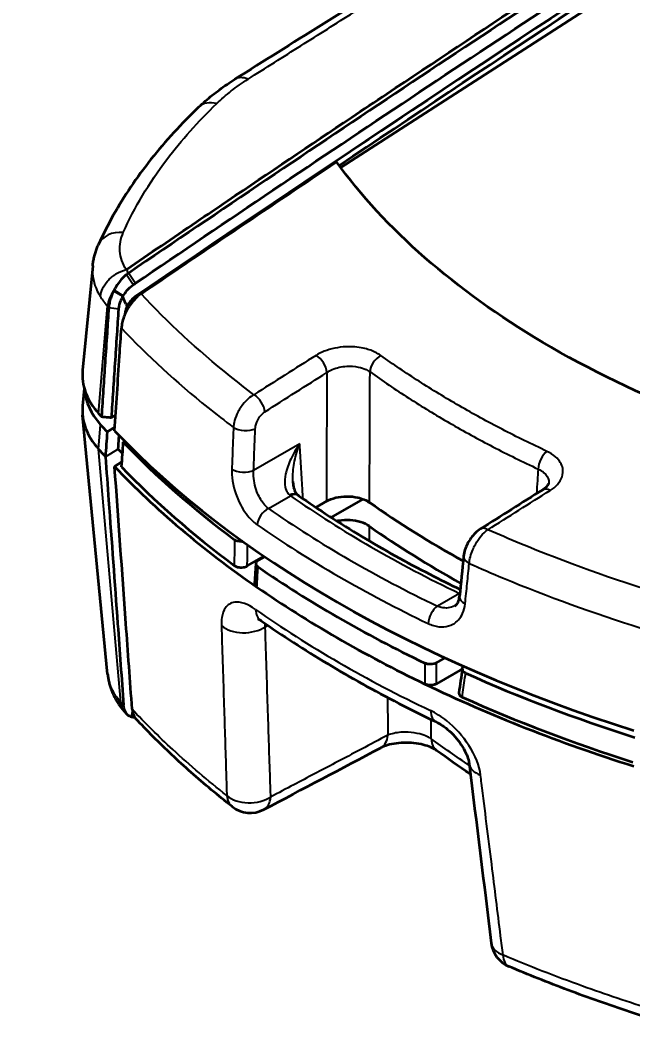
# Model space of a CAD drawing. Header units: millimetres. Extents: x 0 to 1594, y 0 to 281.
# Drawn here: x 74.46 to 95.51, y 178.25 to 212.67 of the extents above; entities that cross this region are included whole.
import ezdxf

# ---------------------------------------------------------------- set-up
doc = ezdxf.new("R2010")
doc.units = ezdxf.units.MM
doc.layers.get('Defpoints').update_dxf_attribs({"lineweight": 25})
for name, color, linetype, lineweight in [('Dimension (ISO)', 7, 'Continuous', 18), ('Visible (ISO)', 7, 'Continuous', 35), ('Visible Narrow (ISO)', 7, 'Continuous', 25)]:
    doc.layers.add(name, color=color, linetype=linetype, lineweight=lineweight)
doc.styles.add('Note Text (TK)', font='')
doc.styles.get('Note Text (TK)').set_extended_font_data('MS PGothic')
doc.dimstyles.new('Default - Method 1b (TK)', dxfattribs={"dimtxt": 2.5, "dimasz": 2.5, "dimexe": 1, "dimexo": 1.5, "dimgap": 1, "dimtad": 1, "dimtoh": 1, "dimrnd": 1e-08, "dimdsep": 46, "dimtxsty": 'Note Text (TK)', "dimcen": 0.09, "dimdle": 5, "dimclrd": 100, "dimclre": 100, "dimclrt": 7, "dimadec": 1, "dimazin": 1, "dimtfac": 1, "dimtmove": 0, "dimatfit": 3, "dimfxl": 0, "dimtolj": 1, "dimlwd": -1, "dimlwe": -1, "dimarcsym": 0})

# ---------------------------------------------------------------- blocks, each defined once
blk = doc.blocks.new('*D11')
at = {"layer": 'Defpoints', "color": 0, "transparency": 16777216}
for p in [(106.678, 238.74), (121.06, 230.436), (70.148, 201.042)]:
    blk.add_point(p, dxfattribs=at)
at = {"layer": 'Dimension (ISO)', "color": 100, "transparency": 16777216}
for p, q in [((119.56, 231.302), (105.678, 239.317)), ((57.932, 210.596), (104.513, 237.49)), ((68.648, 201.908), (54.767, 209.923))]:
    blk.add_line(p, q, dxfattribs=at)
for points in [[(104.305, 237.85), (104.722, 237.129), (106.678, 238.74)], [(57.723, 210.957), (58.14, 210.235), (55.767, 209.346)]]:
    blk.add_solid(points, dxfattribs=at)
at = {"layer": 'Dimension (ISO)', "color": 7, "transparency": 16777216, "insert": (79.217, 225.217), "char_height": 2.5, "attachment_point": 4, "rotation": 30, "style": 'Note Text (TK)'}
blk.add_mtext('\\A1;{\\Q-30.000;\\W0.816;\\H0.816x;72}', dxfattribs=at)

msp = doc.modelspace()

# ---------------------------------------------------------------- linework, layer by layer
at = {"layer": 'Visible (ISO)'}
for p, q in [((85.4786, 207.5987), (115.5941, 227.0408)), ((76.9588, 204.2197), (76.6129, 200.6369)), ((76.6706, 200.0105), (76.6129, 199.4122)), ((77.4717, 190.1945), (76.6129, 199.0909)), ((77.7459, 199.0978), (77.608, 199.0153)), ((77.4537, 198.5195), (77.7181, 198.6776)), ((78.0099, 198.1677), (78.0572, 198.198)), ((77.7116, 197.3305), (77.9651, 197.4926)), ((85.1524, 195.5796), (86.245, 196.2103)), ((84.9868, 196.1371), (84.6231, 195.9272)), ((82.2684, 193.9145), (82.8427, 194.2461)), ((82.862, 194.2329), (82.6575, 194.1149)), ((82.5297, 193.3053), (82.5699, 193.9983)), ((88.7674, 190.5874), (89.0605, 190.7566)), ((89.6542, 190.3811), (88.7692, 189.8702))]:
    msp.add_line(p, q, dxfattribs=at)
for centre, start, end in [((82.368, 186.4333), 231.81744, 297.68646), ((91.6401, 181.08), 187.04022, 247.0238)]:
    msp.add_arc(centre, 1, start, end, dxfattribs=at)
for centre, major_axis, ratio, start_param, end_param in [((81.6051, 200.4763), (-5, 0), 0.5773503, 6.227506, 6.7585), ((81.6051, 200.068), (-4.9213, 0), 0.5773503, 0.0403605, 0.4753147), ((81.6051, 199.2515), (-5, 0), 0.5773503, 6.227506, 6.7585), ((117.1711, 211.0445), (45, 0), 0.5773503, 3.6169073, 3.6217434), ((117.1711, 210.6363), (-44.9213, 0), 0.5773503, 0.4753147, 0.4861134), ((117.1711, 211.0445), (45, 0), 0.5773503, 3.6429913, 4.2109903), ((117.1711, 209.8198), (45, 0), 0.5773503, 3.6169073, 3.6283174), ((117.1711, 209.8198), (-44.4, 0), 0.5773503, 0.4822964, 0.4894215), ((117.1711, 210.6363), (44.7213, 0), 0.5773503, 3.6455612, 3.8010958), ((117.1711, 209.8198), (45, 0), 0.5773503, 3.6430607, 3.8362586), ((117.1711, 209.8198), (-44.8, 0), 0.5773503, 0.5045475, 0.6615093), ((102.3223, -764.9771), (-645.831, -1045.8311), 0.5570802, 3.9897969, 3.9922551), ((83.726, 197.0111), (-0.5199, 0.7429), 0.2599682, 2.4399851, 2.524086), ((117.1711, 210.6363), (-39.7131, 0), 0.5773503, 0.6869744, 0.806252), ((117.1711, 209.8198), (39.7131, 0), 0.5773503, 3.8285465, 3.9451322), ((15263.113, 7547.4834), (-11346.7192, -18396.5706), 0.5563497, 5.4306543, 5.4307312), ((117.1711, 210.5138), (-44.9703, 0), 0.5773503, 0.6952727, 0.8755236), ((117.1711, 209.8198), (45, 0), 0.5773503, 3.8362586, 4.017723), ((4034.8896, 2095.1839), (-3133.7436, -4693.5467), 0.529984, 5.4450895, 5.445268), ((117.1711, 210.6363), (44.7213, 0), 0.5773503, 4.0528859, 4.2084204), ((117.1711, 209.8198), (45, 0), 0.5773503, 4.017723, 4.2109209), ((117.1711, 209.8198), (-44.8, 0), 0.5773503, 0.909287, 1.0662488), ((81.2757, 191.0866), (-3.7354, -1.3029), 0.8043196, 0.2791942, 0.3221595), ((117.0447, 201.9765), (-44.0846, -1.2165), 0.6010613, 0.469654, 0.4731055), ((168.6828, 1181.5395), (-658.3257, -1033.2273), 0.547021, 0.7622607, 0.7669201), ((7440.8767, 5185.4588), (-4822.9701, -9275.8302), 0.6081914, 5.5582503, 5.5589901)]:
    msp.add_ellipse(centre, major_axis=major_axis, ratio=ratio, start_param=start_param, end_param=end_param, dxfattribs=at)
for points, knots in [([(78.1145, 204.0975), (78.9182, 204.6451), (79.7182, 205.1892), (80.8763, 205.9742), (81.2311, 206.2142), (83.0142, 207.4196), (84.4322, 208.3732), (86.2504, 209.5912), (86.6556, 209.8624), (90.3013, 212.2987), (93.5448, 214.4424), (103.4475, 220.9148), (109.9069, 225.0271), (116.1527, 228.9385)], [0.1156934, 0.1156934, 0.1156934, 0.1156934, 0.4719989, 0.4719989, 0.629162, 0.629162, 1.261938, 1.261938, 1.4447717, 1.4447717, 2.9147942, 2.9147942, 5.9313922, 5.9313922, 5.9313922, 5.9313922]), ([(111.4236, 229.041), (109.41, 227.8066), (107.4776, 226.5999), (103.5345, 224.1558), (101.5628, 222.9321), (97.6193, 220.4817), (95.6474, 219.2548), (91.7034, 216.7979), (89.7313, 215.5678), (85.7868, 213.1042), (83.8284, 211.8838), (81.8406, 210.6344)], [0, 0, 0, 0, 0.8654658, 0.8654658, 1.7309317, 1.7309317, 2.5963975, 2.5963975, 3.4618634, 3.4618634, 4.3273292, 4.3273292, 4.3273292, 4.3273292]), ([(116.3031, 228.8391), (113.1165, 226.8495), (109.9301, 224.8375), (103.5578, 220.7692), (100.3719, 218.7129), (97.1864, 216.6345), (94.0063, 214.5597), (90.8269, 212.4629), (84.4962, 208.2437), (81.345, 206.1216), (78.1946, 203.9782)], [-5.6883066, -5.6883066, -5.6883066, -5.6883066, -4.2834664, -4.2834664, -2.8786262, -2.8786262, -2.8786262, -1.4762002, -1.4762002, -0.085629, -0.085629, -0.085629, -0.085629]), ([(78.4261, 203.6249), (81.5758, 205.7672), (84.7262, 207.8883), (91.0554, 212.1057), (94.234, 214.2015), (97.4133, 216.2755), (100.598, 218.3531), (103.7831, 220.4086), (110.1427, 224.4682), (113.3171, 226.4725), (116.4917, 228.4547)], [0.085629, 0.085629, 0.085629, 0.085629, 1.4762002, 1.4762002, 2.8786262, 2.8786262, 2.8786262, 4.2834664, 4.2834664, 5.683369, 5.683369, 5.683369, 5.683369]), ([(116.4947, 228.0034), (109.4407, 223.5989), (102.3874, 219.0854), (89.6911, 210.764), (84.0479, 206.9953), (78.4074, 203.1583)], [-6.2205741, -6.2205741, -6.2205741, -6.2205741, -3.1107309, -3.1107309, -0.6210401, -0.6210401, -0.6210401, -0.6210401]), ([(80.6069, 209.6832), (80.6792, 209.7523), (80.7541, 209.8208), (80.9075, 209.9549), (80.9862, 210.0208), (81.1472, 210.1501), (81.2296, 210.2135), (81.3981, 210.3379), (81.4842, 210.3989), (81.6598, 210.5185), (81.7494, 210.5771), (81.8406, 210.6344)], [-0.17787946, -0.17787946, -0.17787946, -0.17787946, -0.14230357, -0.14230357, -0.10672767, -0.10672767, -0.07115178, -0.07115178, -0.03557589, -0.03557589, 0, 0, 0, 0]), ([(80.6069, 209.6832), (80.3047, 209.3943), (80.016, 209.0997), (79.467, 208.4997), (79.2065, 208.1943), (78.715, 207.5733), (78.4838, 207.2577), (78.0519, 206.6171), (77.8512, 206.292), (77.4811, 205.6328), (77.3117, 205.2987), (77.1586, 204.9601)], [0, 0, 0, 0, 0.16539328, 0.16539328, 0.33078655, 0.33078655, 0.49617983, 0.49617983, 0.66157311, 0.66157311, 0.82696638, 0.82696638, 0.82696638, 0.82696638]), ([(103.7564, 197.1596), (101.6277, 197.6668), (99.5942, 198.2992), (95.7821, 199.7928), (94.0128, 200.6499), (89.4036, 203.3871), (87.0056, 205.486), (85.3337, 207.796)], [-2.6921121, -2.6921121, -2.6921121, -2.6921121, -1.9989849, -1.9989849, -1.3070956, -1.3070956, -0.0156897, -0.0156897, -0.0156897, -0.0156897]), ([(76.9588, 204.2197), (76.9637, 204.2711), (76.9705, 204.3224), (76.9874, 204.4243), (76.9976, 204.4749), (77.0214, 204.5752), (77.0349, 204.6249), (77.0652, 204.723), (77.0818, 204.7715), (77.1181, 204.867), (77.1377, 204.9139), (77.1586, 204.9601)], [-0.073783516, -0.073783516, -0.073783516, -0.073783516, -0.059026813, -0.059026813, -0.04427011, -0.04427011, -0.029513406, -0.029513406, -0.014756703, -0.014756703, 0, 0, 0, 0]), ([(78.1143, 203.9186), (78.017, 203.84), (77.9252, 203.7424), (77.7869, 203.5546), (77.735, 203.4703), (77.6908, 203.3837)], [-0.075238386, -0.075238386, -0.075238386, -0.075238386, -0.031515365, -0.031515365, -0.000126972, -0.000126972, -0.000126972, -0.000126972]), ([(78.1946, 203.9782), (78.1812, 203.969), (78.1678, 203.9595), (78.141, 203.9397), (78.1277, 203.9293), (78.1143, 203.9186)], [-0.085628992, -0.085628992, -0.085628992, -0.085628992, -0.079701646, -0.079701646, -0.073774299, -0.073774299, -0.073774299, -0.073774299]), ([(78.01, 203.1966), (78.0471, 203.2605), (78.0899, 203.3216), (78.2011, 203.4545), (78.2729, 203.5206), (78.3455, 203.5701)], [0.000126972, 0.000126972, 0.000126972, 0.000126972, 0.031515365, 0.031515365, 0.075238386, 0.075238386, 0.075238386, 0.075238386]), ([(78.3455, 203.5701), (78.359, 203.5792), (78.3724, 203.5883), (78.3992, 203.6066), (78.4127, 203.6157), (78.4261, 203.6249)], [0.073774299, 0.073774299, 0.073774299, 0.073774299, 0.079701646, 0.079701646, 0.085628992, 0.085628992, 0.085628992, 0.085628992]), ([(77.6753, 203.3563), (77.6595, 203.3251), (77.6448, 203.2938), (77.6103, 203.2142), (77.5919, 203.1659), (77.5761, 203.1178), (77.557, 203.0597), (77.5418, 203.0019), (77.52, 202.8924), (77.513, 202.8402), (77.5097, 202.7898)], [-0.069823221, -0.069823221, -0.069823221, -0.069823221, -0.058586767, -0.058586767, -0.041416822, -0.041416822, -0.041416822, -0.020708411, -0.020708411, -0.000954175, -0.000954175, -0.000954175, -0.000954175]), ([(77.8565, 202.7454), (77.8594, 202.7838), (77.8655, 202.8236), (77.8843, 202.907), (77.8973, 202.9508), (77.9136, 202.9947), (77.927, 203.0311), (77.9426, 203.0674), (77.9718, 203.1271), (77.9843, 203.1508), (77.9976, 203.1742)], [0.000954175, 0.000954175, 0.000954175, 0.000954175, 0.020708411, 0.020708411, 0.041416822, 0.041416822, 0.041416822, 0.058586767, 0.058586767, 0.070008116, 0.070008116, 0.070008116, 0.070008116]), ([(77.9973, 203.1743), (77.9974, 203.1744), (77.9974, 203.1745), (77.9975, 203.1746), (78.0016, 203.1819), (78.0057, 203.1893), (78.01, 203.1966)], [-0.0034935996, -0.0034935996, -0.0034935996, -0.0034935996, -0.0034592119, -0.0034592119, -0.0034592119, 0.0001267819, 0.0001267819, 0.0001267819, 0.0001267819]), ([(78.4074, 203.1583), (78.3576, 203.1244), (78.3086, 203.0793), (78.2204, 202.9738), (78.1815, 202.9147), (78.1455, 202.8431), (78.1414, 202.8345), (78.1374, 202.8259)], [0, 0, 0, 0, 0.021994857, 0.021994857, 0.043215996, 0.043215996, 0.046082686, 0.046082686, 0.046082686, 0.046082686]), ([(78.6219, 203.2633), (78.5384, 203.2065), (78.4558, 203.1339), (78.3258, 202.9911), (78.276, 202.9283), (78.23, 202.8614)], [0, 0, 0, 0, 0.036855551, 0.036855551, 0.061609464, 0.061609464, 0.061609464, 0.061609464]), ([(77.5092, 202.7825), (77.4898, 202.4913), (77.4703, 202.1999), (77.4286, 201.5756), (77.4063, 201.2426), (77.3841, 200.9097), (77.3632, 200.5975), (77.3424, 200.2853), (77.3008, 199.6633), (77.2801, 199.3535), (77.2594, 199.0437)], [0.23232449, 0.23232449, 0.23232449, 0.23232449, 0.33514484, 0.33514484, 0.45263594, 0.45263594, 0.45263594, 0.56279167, 0.56279167, 0.67211988, 0.67211988, 0.67211988, 0.67211988]), ([(77.5097, 202.7898), (77.5096, 202.7886), (77.5096, 202.7874), (77.5094, 202.785), (77.5093, 202.7838), (77.5092, 202.7825)], [-0.00095417505, -0.00095417505, -0.00095417505, -0.00095417505, -0.00047708752, -0.00047708752, 0, 0, 0, 0]), ([(77.608, 199.0153), (77.6283, 199.3204), (77.6486, 199.6255), (77.6898, 200.2427), (77.7105, 200.5549), (77.7313, 200.867), (77.7535, 201.2), (77.7757, 201.5329), (77.8173, 202.1573), (77.8367, 202.4486), (77.8561, 202.7398)], [-0.67045117, -0.67045117, -0.67045117, -0.67045117, -0.56279167, -0.56279167, -0.45263594, -0.45263594, -0.45263594, -0.33514484, -0.33514484, -0.23232449, -0.23232449, -0.23232449, -0.23232449]), ([(77.8561, 202.7398), (77.8562, 202.7408), (77.8563, 202.7417), (77.8564, 202.7435), (77.8565, 202.7445), (77.8565, 202.7454)], [0, 0, 0, 0, 0.00047708752, 0.00047708752, 0.00095417505, 0.00095417505, 0.00095417505, 0.00095417505]), ([(78.23, 202.8614), (78.2236, 202.8519), (78.2173, 202.8423), (78.1382, 202.7198), (78.0767, 202.5977), (78.0064, 202.407), (77.9867, 202.3408), (77.9576, 202.211), (77.9482, 202.1478), (77.9442, 202.0873)], [0.039646009, 0.039646009, 0.039646009, 0.039646009, 0.043144553, 0.043144553, 0.083840994, 0.083840994, 0.105415164, 0.105415164, 0.126843213, 0.126843213, 0.126843213, 0.126843213]), ([(78.1374, 202.8259), (78.1192, 202.7878), (78.1039, 202.7488), (78.0777, 202.6618), (78.0687, 202.6146), (78.0657, 202.57)], [0.045811665, 0.045811665, 0.045811665, 0.045811665, 0.058585401, 0.058585401, 0.074380047, 0.074380047, 0.074380047, 0.074380047]), ([(77.7101, 198.5568), (77.7668, 199.4124), (77.8235, 200.268), (77.9016, 201.4449), (77.9229, 201.7661), (77.9442, 202.0873)], [0, 0, 0, 0, 0.30245462, 0.30245462, 0.41599842, 0.41599842, 0.41599842, 0.41599842]), ([(77.2594, 199.0437), (77.3175, 199.0389), (77.3756, 199.0342), (77.4918, 199.0248), (77.5499, 199.02), (77.608, 199.0153)], [0, 0, 0, 0, 0.01760009, 0.01760009, 0.035200295, 0.035200295, 0.035200295, 0.035200295]), ([(77.4537, 198.5195), (77.4442, 198.3776), (77.4348, 198.2358), (77.4159, 197.9518), (77.4064, 197.8098), (77.397, 197.6677)], [0, 0, 0, 0, 0.05013125, 0.05013125, 0.10034545, 0.10034545, 0.10034545, 0.10034545]), ([(77.9535, 197.3162), (77.9629, 197.458), (77.9723, 197.6), (77.9911, 197.8843), (78.0005, 198.0262), (78.0099, 198.1677)], [0.00100506, 0.00100506, 0.00100506, 0.00100506, 0.05113157, 0.05113157, 0.10117532, 0.10117532, 0.10117532, 0.10117532]), ([(77.397, 197.6677), (77.4332, 197.1695), (77.4695, 196.6711), (77.609, 194.756), (77.7123, 193.3393), (77.8835, 190.9918), (77.9513, 190.0617), (78.0192, 189.1318)], [1.6469177, 1.6469177, 1.6469177, 1.6469177, 1.8386273, 1.8386273, 2.3835181, 2.3835181, 2.7416476, 2.7416476, 2.7416476, 2.7416476]), ([(78.3131, 188.9931), (78.2422, 189.9752), (78.1713, 190.9574), (77.9707, 193.7363), (77.8411, 195.5335), (77.7116, 197.3305)], [0.3083428, 0.3083428, 0.3083428, 0.3083428, 0.6867872, 0.6867872, 1.3791764, 1.3791764, 1.3791764, 1.3791764]), ([(83.8323, 196.8123), (83.8351, 196.764), (83.8403, 196.7182), (83.8552, 196.6324), (83.865, 196.5926), (83.8879, 196.5215), (83.901, 196.4903), (83.9284, 196.4373), (83.9429, 196.4154), (83.9713, 196.3802), (83.985, 196.367), (83.9985, 196.3565)], [0.16085591, 0.16085591, 0.16085591, 0.16085591, 0.18207058, 0.18207058, 0.20328525, 0.20328525, 0.22449993, 0.22449993, 0.2457146, 0.2457146, 0.26692927, 0.26692927, 0.26692927, 0.26692927]), ([(92.4168, 196.5322), (92.4516, 196.5541), (92.482, 196.5763), (92.5331, 196.6194), (92.5538, 196.6402), (92.5862, 196.6779), (92.5978, 196.6948), (92.6139, 196.7228), (92.6184, 196.7339), (92.6236, 196.7506), (92.6244, 196.7562), (92.6247, 196.7606)], [0, 0, 0, 0, 0.02249322, 0.02249322, 0.04498643, 0.04498643, 0.06747965, 0.06747965, 0.08997286, 0.08997286, 0.11246608, 0.11246608, 0.11246608, 0.11246608]), ([(84.0381, 196.3272), (84.3822, 196.0868), (84.7344, 195.85), (85.4544, 195.3841), (85.8222, 195.155), (86.5728, 194.7048), (86.9557, 194.4838), (87.7359, 194.0501), (88.1333, 193.8375), (88.8811, 193.4523), (89.2295, 193.2785), (89.5829, 193.1079)], [4.61757806, 4.61757806, 4.61757806, 4.61757806, 4.65550243, 4.65550243, 4.6934268, 4.6934268, 4.73135116, 4.73135116, 4.76927553, 4.76927553, 4.80149137, 4.80149137, 4.80149137, 4.80149137]), ([(84.9868, 196.1371), (85.0789, 196.1903), (85.1882, 196.2326), (85.4285, 196.2906), (85.5572, 196.3057), (85.8173, 196.3067), (85.9463, 196.2925), (86.1444, 196.2464), (86.2176, 196.2228), (86.3523, 196.1657), (86.4132, 196.1324), (86.4662, 196.0951)], [0, 0, 0, 0, 0.03909006, 0.03909006, 0.0781273, 0.0781273, 0.1171428, 0.1171428, 0.14220416, 0.14220416, 0.16727226, 0.16727226, 0.16727226, 0.16727226]), ([(86.4656, 195.2789), (86.3829, 195.3371), (86.2814, 195.3855), (86.0521, 195.4568), (85.9267, 195.4791), (85.6683, 195.4947), (85.5377, 195.4879), (85.3912, 195.4631), (85.3695, 195.4589), (85.348, 195.4544)], [0, 0, 0, 0, 0.03912226, 0.03912226, 0.07812604, 0.07812604, 0.11708135, 0.11708135, 0.12394379, 0.12394379, 0.12394379, 0.12394379]), ([(90.2789, 195.1858), (90.2126, 195.144), (90.153, 195.0961), (90.044, 194.9915), (89.9945, 194.9348), (89.9053, 194.8141), (89.8656, 194.7503), (89.7966, 194.6166), (89.7675, 194.5468), (89.7218, 194.4018), (89.7052, 194.3265), (89.6973, 194.2477)], [0, 0, 0, 0, 0.014524721, 0.014524721, 0.029049442, 0.029049442, 0.043574164, 0.043574164, 0.058098885, 0.058098885, 0.072623606, 0.072623606, 0.072623606, 0.072623606]), ([(82.1192, 194.7517), (82.1016, 194.7498), (82.0837, 194.7488), (82.0269, 194.7487), (81.9884, 194.753), (81.928, 194.7671), (81.905, 194.7746), (81.863, 194.793), (81.8442, 194.8038), (81.828, 194.8158)], [0.018046152, 0.018046152, 0.018046152, 0.018046152, 0.023440798, 0.023440798, 0.035084344, 0.035084344, 0.042990005, 0.042990005, 0.050908084, 0.050908084, 0.050908084, 0.050908084]), ([(82.6393, 193.8816), (82.6143, 193.8989), (82.5954, 193.9189), (82.5719, 193.9619), (82.5675, 193.9845), (82.5737, 194.0272), (82.5828, 194.047), (82.6124, 194.0838), (82.6327, 194.1005), (82.6575, 194.1149)], [0, 0, 0, 0, 0.011722069, 0.011722069, 0.023432371, 0.023432371, 0.033976674, 0.033976674, 0.044523495, 0.044523495, 0.044523495, 0.044523495]), ([(81.8209, 193.9305), (81.845, 193.9126), (81.8749, 193.8977), (81.9427, 193.8753), (81.98, 193.8681), (82.0571, 193.8623), (82.0961, 193.8638), (82.159, 193.8735), (82.1834, 193.8793), (82.2289, 193.8944), (82.2498, 193.9037), (82.2684, 193.9145)], [0, 0, 0, 0, 0.011761436, 0.011761436, 0.023440106, 0.023440106, 0.035083656, 0.035083656, 0.042959544, 0.042959544, 0.050847613, 0.050847613, 0.050847613, 0.050847613]), ([(82.599, 193.1887), (82.574, 193.2061), (82.5551, 193.226), (82.5332, 193.2662), (82.5286, 193.2858), (82.5297, 193.3053)], [0, 0, 0, 0, 0.011722057, 0.011722057, 0.02190353, 0.02190353, 0.02190353, 0.02190353]), ([(89.4013, 192.5471), (89.4148, 192.5549), (89.4274, 192.5641), (89.4522, 192.5867), (89.4644, 192.6002), (89.4884, 192.6334), (89.5001, 192.6532), (89.5218, 192.7002), (89.5317, 192.7275), (89.548, 192.7897), (89.5544, 192.8246), (89.5583, 192.8629)], [0.11871884, 0.11871884, 0.11871884, 0.11871884, 0.14139349, 0.14139349, 0.16406814, 0.16406814, 0.18674278, 0.18674278, 0.20941743, 0.20941743, 0.23209208, 0.23209208, 0.23209208, 0.23209208]), ([(82.6219, 192.1008), (82.6219, 192.1008), (82.6219, 192.1008), (82.6224, 192.1007), (82.6354, 192.0961), (82.6786, 192.0737), (82.7088, 192.0558), (82.7442, 192.031)], [0.242229447, 0.242229447, 0.242229447, 0.242229447, 0.242806877, 0.242806877, 0.274490149, 0.274490149, 0.30617342, 0.30617342, 0.30617342, 0.30617342]), ([(82.7442, 192.031), (83.1076, 191.7771), (83.4791, 191.5274), (84.2375, 191.0367), (84.6245, 190.7957), (85.4134, 190.3226), (85.8154, 190.0905), (86.6337, 189.6357), (87.05, 189.4128), (87.8966, 188.9767), (88.3268, 188.7634), (88.7636, 188.555)], [4.61762012, 4.61762012, 4.61762012, 4.61762012, 4.65552767, 4.65552767, 4.69343521, 4.69343521, 4.73134275, 4.73134275, 4.7692503, 4.7692503, 4.80715784, 4.80715784, 4.80715784, 4.80715784]), ([(88.7674, 190.5874), (88.7398, 190.5714), (88.707, 190.5587), (88.6349, 190.5414), (88.5963, 190.5368), (88.5222, 190.5365), (88.4872, 190.54), (88.4211, 190.5537), (88.3903, 190.5639), (88.3633, 190.5769)], [0, 0, 0, 0, 0.011721997, 0.011721997, 0.023432276, 0.023432276, 0.033976568, 0.033976568, 0.044523495, 0.044523495, 0.044523495, 0.044523495]), ([(89.7693, 190.2309), (89.7383, 190.2448), (89.7123, 190.262), (89.6734, 190.3011), (89.6608, 190.3226), (89.6507, 190.3671), (89.6532, 190.3897), (89.6699, 190.426), (89.6799, 190.4402), (89.6968, 190.4571), (89.7009, 190.4608), (89.7051, 190.4644)], [0, 0, 0, 0, 0.011761772, 0.011761772, 0.023440521, 0.023440521, 0.035083907, 0.035083907, 0.042989846, 0.042989846, 0.045256871, 0.045256871, 0.045256871, 0.045256871]), ([(77.4717, 190.1945), (77.4763, 190.147), (77.4826, 190.0997), (77.4983, 190.0058), (77.5077, 189.9592), (77.5297, 189.8669), (77.5423, 189.8213), (77.5702, 189.7313), (77.5856, 189.6869), (77.6191, 189.5996), (77.6371, 189.5566), (77.6564, 189.5144)], [-0.065149635, -0.065149635, -0.065149635, -0.065149635, -0.052480373, -0.052480373, -0.039811112, -0.039811112, -0.02714185, -0.02714185, -0.014472588, -0.014472588, -0.001803327, -0.001803327, -0.001803327, -0.001803327]), ([(88.7692, 189.8702), (88.7416, 189.8542), (88.7088, 189.8415), (88.6368, 189.8241), (88.5982, 189.8196), (88.524, 189.8193), (88.4891, 189.8228), (88.423, 189.8365), (88.3923, 189.8466), (88.3653, 189.8596)], [0, 0, 0, 0, 0.011721985, 0.011721985, 0.023432262, 0.023432262, 0.033967395, 0.033967395, 0.044505158, 0.044505158, 0.044505158, 0.044505158]), ([(77.6574, 189.5121), (77.6744, 189.4754), (77.6922, 189.4393), (77.7297, 189.3682), (77.7493, 189.3333), (77.7901, 189.2647), (77.8114, 189.2309), (77.8553, 189.1647), (77.8781, 189.1321), (77.9249, 189.0683), (77.949, 189.0369), (77.9738, 189.0062)], [-0.055594057, -0.055594057, -0.055594057, -0.055594057, -0.044501875, -0.044501875, -0.033409693, -0.033409693, -0.02231751, -0.02231751, -0.011225328, -0.011225328, -0.000133146, -0.000133146, -0.000133146, -0.000133146]), ([(89.5355, 189.5608), (89.5349, 189.5564), (89.5345, 189.5519), (89.5343, 189.525), (89.5417, 189.5028), (89.5661, 189.4679), (89.5791, 189.4547), (89.6108, 189.4305), (89.6293, 189.4197), (89.6501, 189.4103)], [0.021099432, 0.021099432, 0.021099432, 0.021099432, 0.023440382, 0.023440382, 0.035084091, 0.035084091, 0.042959702, 0.042959702, 0.050847616, 0.050847616, 0.050847616, 0.050847616]), ([(78.288, 188.7229), (78.2637, 188.7303), (78.2405, 188.7402), (78.1618, 188.7852), (78.1149, 188.8345), (78.0466, 188.9638), (78.0257, 189.0423), (78.0192, 189.1318)], [0.028994499, 0.028994499, 0.028994499, 0.028994499, 0.042316805, 0.042316805, 0.077079572, 0.077079572, 0.111627703, 0.111627703, 0.111627703, 0.111627703]), ([(78.3131, 188.9931), (78.3201, 188.897), (78.3431, 188.814), (78.3956, 188.7216), (78.4127, 188.6981), (78.4318, 188.6777)], [0, 0, 0, 0, 0.037039611, 0.037039611, 0.05182178, 0.05182178, 0.05182178, 0.05182178]), ([(81.7498, 185.6472), (81.5055, 185.8393), (81.2657, 186.0336), (80.7951, 186.426), (80.5644, 186.6243), (80.1123, 187.0247), (79.8908, 187.2269), (79.4575, 187.6351), (79.2456, 187.841), (78.8314, 188.2566), (78.6291, 188.4663), (78.4318, 188.6777)], [0, 0, 0, 0, 0.1201532, 0.1201532, 0.2403064, 0.2403064, 0.3604596, 0.3604596, 0.4806128, 0.4806128, 0.600766, 0.600766, 0.600766, 0.600766]), ([(88.7636, 188.555), (88.8241, 188.5262), (88.8924, 188.4874), (89.0428, 188.3864), (89.1255, 188.322), (89.2931, 188.1711), (89.3776, 188.0835), (89.5336, 187.8967), (89.6048, 187.7973), (89.7228, 187.6038), (89.7703, 187.5096), (89.8387, 187.342), (89.8613, 187.2676), (89.8805, 187.1779), (89.8847, 187.1529), (89.8874, 187.1307)], [0, 0, 0, 0, 0.04228837, 0.04228837, 0.08931955, 0.08931955, 0.13969093, 0.13969093, 0.19092671, 0.19092671, 0.24034044, 0.24034044, 0.2861323, 0.2861323, 0.30617077, 0.30617077, 0.30617077, 0.30617077]), ([(88.7821, 187.5695), (88.7518, 187.5919), (88.7091, 187.6188), (88.5975, 187.6754), (88.5268, 187.705), (88.36, 187.7601), (88.2623, 187.785), (88.0488, 187.8235), (87.9324, 187.8364), (87.6958, 187.8461), (87.5756, 187.8426), (87.3495, 187.8201), (87.2433, 187.8013), (87.0605, 187.7549), (86.9826, 187.7277), (86.8968, 187.6899), (86.8754, 187.6795), (86.8565, 187.6695)], [0, 0, 0, 0, 0.03907041, 0.03907041, 0.08139348, 0.08139348, 0.12729527, 0.12729527, 0.17591866, 0.17591866, 0.22570274, 0.22570274, 0.27475868, 0.27475868, 0.32116152, 0.32116152, 0.33872584, 0.33872584, 0.33872584, 0.33872584]), ([(89.9328, 186.7615), (89.9291, 186.764), (89.9254, 186.7664), (89.5311, 187.0301), (89.151, 187.2971), (88.7821, 187.5695)], [1.60487594, 1.60487594, 1.60487594, 1.60487594, 1.60650325, 1.60650325, 1.78022874, 1.78022874, 1.78022874, 1.78022874]), ([(96.4825, 178.2512), (96.1192, 178.364), (95.7586, 178.4797), (95.0429, 178.7169), (94.6879, 178.8385), (93.9837, 179.0873), (93.6345, 179.2147), (92.9423, 179.475), (92.5993, 179.6079), (91.9196, 179.8795), (91.583, 180.0181), (91.2497, 180.1594)], [0.03780429, 0.03780429, 0.03780429, 0.03780429, 0.15939564, 0.15939564, 0.280987, 0.280987, 0.40257835, 0.40257835, 0.52416971, 0.52416971, 0.64576106, 0.64576106, 0.64576106, 0.64576106])]:
    msp.add_open_spline(points, degree=3, knots=knots, dxfattribs=at)
for points in [[(85.424, 207.6723), (95.4691, 214.4218), (105.5254, 220.9486), (115.5923, 227.2512)], [(78.6219, 203.2633), (80.8588, 204.7849), (83.0961, 206.2958), (85.3337, 207.796)], [(77.6908, 203.3837), (77.686, 203.3743), (77.6813, 203.3649), (77.6767, 203.3555)], [(78.0906, 202.9426), (78.0596, 203.0198), (78.0286, 203.097), (77.9976, 203.1742)], [(78.0906, 202.9426), (78.1062, 202.9036), (78.1218, 202.8647), (78.1374, 202.8259)], [(77.6564, 189.5144), (77.6567, 189.5136), (77.6571, 189.5128), (77.6574, 189.5121)], [(78.288, 188.7229), (78.3024, 188.7738), (78.3168, 188.8247), (78.3312, 188.8756)], [(78.406, 188.7088), (78.3643, 188.7076), (78.3248, 188.7122), (78.288, 188.7229)]]:
    msp.add_open_spline(points, degree=3, dxfattribs=at)
for points, weights in [([(78.0657, 202.57), (78.0653, 202.5643), (78.0649, 202.5587)], [134.647122312, 134.645925119, 134.644727914]), ([(77.8357, 197.9302), (77.8512, 198.1619), (77.8666, 198.3933)], [2.3657685005, 2.36662418266, 2.36747955501])]:
    msp.add_rational_spline(points, weights, degree=2, dxfattribs=at)
at = {"layer": 'Visible Narrow (ISO)'}
for p, q in [((78.3455, 203.5701), (78.1143, 203.9186)), ((78.1946, 203.9782), (78.4261, 203.6249)), ((78.01, 203.1966), (77.6908, 203.3837)), ((77.1594, 199.1552), (77.4671, 202.8375)), ((77.8561, 202.7398), (77.5092, 202.7825)), ((77.5097, 202.7898), (77.8565, 202.7454)), ((77.1594, 197.9305), (77.2294, 198.7678)), ((77.9238, 189.238), (77.1594, 197.9305)), ((77.8357, 197.9302), (77.397, 197.6677)), ((84.0741, 198.1157), (82.4849, 197.1982)), ((82.9939, 195.888), (83.7517, 196.3256)), ((89.5559, 192.9746), (88.798, 192.537)), ((82.8843, 191.8261), (82.9692, 191.8751))]:
    msp.add_line(p, q, dxfattribs=at)
for centre, major_axis, ratio, start_param, end_param in [((82.3727, 209.7878), (-0.5321, 0.8467), 0.5898053, 5.5754155, 6.2831853), ((81.2979, 208.9603), (-0.691, 0.7228), 0.6946844, 5.4348762, 6.2831853), ((78.0697, 204.5479), (-0.9111, 0.4122), 0.7845094, 5.1150579, 6.2831853), ((78.3536, 203.0369), (0.7469, 0.6649), 0.7255523, 1.8384059, 2.4891792), ((84.6472, 200.7483), (-0.2672, 0.4226), 0.5512051, 3.9392003, 5.4806166), ((86.8712, 200.7453), (-0.2901, -0.4072), 0.6333657, 4.0294325, 5.5207811), ((82.5171, 199.3983), (-0.2681, 0.422), 0.5497707, 3.9380406, 5.4800061), ((82.1889, 198.82), (-0.4996, 0.02), 0.5066808, 0.680389, 2.3764507), ((92.5716, 197.4542), (0.2118, 0.4529), 0.5151557, 0.7828635, 2.274212), ((82.1316, 197.388), (-0.4996, 0.02), 0.5067286, 0.6820463, 2.3764194), ((92.6829, 196.1089), (-0.266, 0.4234), 0.549357, 5.4711608, 6.2831853), ((83.6911, 195.9621), (0.3074, 0.3944), 0.5918624, 0, 0.863456), ((83.7517, 195.9173), (0.2864, 0.4099), 0.6294144, 0, 0.8375174), ((117.1711, 212.2692), (43.3527, 0), 0.5773503, 3.8321799, 4.0218017), ((82.9939, 195.4798), (-0.2855, -0.4105), 0.6282248, 3.9777384, 5.4699949), ((117.1711, 212.2692), (-44.4198, 0), 0.5773503, 0.6928714, 0.8779249), ((117.1711, 211.893), (44.9182, 0), 0.5773503, 3.8344641, 4.0195176), ((90.5457, 194.763), (-0.2669, 0.4228), 0.5478236, 5.4695373, 6.2831853), ((90.1948, 194.1977), (-0.4975, 0.05), 0.5468384, 0, 0.9684304), ((90.0558, 192.8129), (-0.4975, 0.0499), 0.5468865, 0, 0.9667084), ((89.5559, 192.5663), (-0.2153, -0.4513), 0.5201001, 3.8379991, 3.883874), ((117.1711, 208.9392), (-44.9151, 0), 0.5773503, 0.6906293, 0.880167), ((83.3169, 192.8508), (-0.5727, -0.8198), 0.6293925, 5.6284209, 6.2831853), ((88.798, 192.1288), (-0.2161, -0.4509), 0.5215365, 3.8848165, 5.377073), ((82.1782, 192.2765), (-0.9995, -0.0321), 0.6544355, 0.6270225, 2.3340898), ((78.7527, 189.6333), (-0.7789, -0.6272), 0.7428141, 5.8241339, 6.2831853), ((78.8103, 189.5655), (-0.746, -0.666), 0.7266445, 5.7867948, 6.2831853), ((89.1942, 189.4576), (-0.4306, -0.9025), 0.5201266, 5.5332274, 6.2831853), ((86.3883, 188.5531), (0.4682, -0.8836), 0.6031061, 0, 0.7545092), ((89.3762, 188.3739), (-0.5941, -0.8044), 0.6449296, 5.6189899, 6.2831853), ((90.88, 187.2526), (-0.9925, -0.1219), 0.5942296, 0, 0.8522999), ((82.368, 186.4333), (-0.6182, -0.786), 0.6586409, 5.6648778, 6.2831853), ((82.368, 186.4333), (-0.9995, -0.0328), 0.6548223, 0.615181, 2.3336265), ((82.368, 186.4333), (0.4646, -0.8855), 0.6058089, 0, 0.7569351), ((91.6401, 181.08), (-0.9925, -0.1226), 0.5946203, 0, 0.8632651), ((91.6401, 181.08), (-0.3903, -0.9207), 0.4826544, 5.5110564, 6.2831853)]:
    msp.add_ellipse(centre, major_axis=major_axis, ratio=ratio, start_param=start_param, end_param=end_param, dxfattribs=at)
for points, knots in [([(82.293, 210.6351), (82.9021, 211.0231), (83.5042, 211.4026), (84.7148, 212.1683), (85.3203, 212.551), (87.1377, 213.6986), (88.3499, 214.4628), (91.9892, 216.7535), (94.4175, 218.2773), (98.9382, 221.106), (101.03, 222.4118), (104.5614, 224.6112), (106.0004, 225.506), (108.1597, 226.8468), (108.8796, 227.2934), (109.9596, 227.963), (110.3197, 228.1862), (111.0398, 228.6323), (111.3951, 228.8544), (111.7637, 229.0797)], [-4.3273292, -4.3273292, -4.3273292, -4.3273292, -4.0600479, -4.0600479, -3.7926588, -3.7926588, -3.2576747, -3.2576747, -2.1870694, -2.1870694, -1.2659981, -1.2659981, -0.632999, -0.632999, -0.3164995, -0.3164995, -0.1582498, -0.1582498, 0, 0, 0, 0]), ([(78.4074, 203.1583), (84.5328, 207.3251), (90.6613, 211.4114), (103.3582, 219.7061), (109.9263, 223.9021), (116.4949, 228.0035)], [0.0946725, 0.0946725, 0.0946725, 0.0946725, 2.7983559, 2.7983559, 5.6942098, 5.6942098, 5.6942098, 5.6942098]), ([(81.2176, 209.7984), (81.3713, 209.9465), (81.5396, 210.0919), (81.8985, 210.3711), (82.0904, 210.506), (82.293, 210.6351)], [-0.17787946, -0.17787946, -0.17787946, -0.17787946, -0.08893973, -0.08893973, 0, 0, 0, 0]), ([(78.0101, 205.367), (78.3904, 206.2297), (78.8917, 207.0672), (80.0028, 208.5382), (80.5759, 209.1801), (81.2176, 209.7984)], [-0.82696638, -0.82696638, -0.82696638, -0.82696638, -0.37148818, -0.37148818, 0, 0, 0, 0]), ([(78.1107, 204.0958), (77.9846, 204.2987), (77.9115, 204.5137), (77.8795, 204.9447), (77.9191, 205.1605), (78.0101, 205.367)], [-0.2200099, -0.2200099, -0.2200099, -0.2200099, -0.10901709, -0.10901709, 0, 0, 0, 0]), ([(76.9589, 204.2199), (76.9504, 204.1331), (76.9492, 204.0462), (76.9745, 203.687), (77.0656, 203.4175), (77.2238, 203.163)], [0.07378352, 0.07378352, 0.07378352, 0.07378352, 0.10901709, 0.10901709, 0.2195798, 0.2195798, 0.2195798, 0.2195798]), ([(77.2238, 203.163), (77.2239, 203.1649), (77.2241, 203.1667), (77.2331, 203.2586), (77.2585, 203.3503), (77.3404, 203.5297), (77.3964, 203.6162), (77.5476, 203.7917), (77.6469, 203.8762), (77.8683, 204.0133), (77.9883, 204.0646), (78.1107, 204.0958)], [-0.14402901, -0.14402901, -0.14402901, -0.14402901, -0.14336021, -0.14336021, -0.11074451, -0.11074451, -0.07812876, -0.07812876, -0.03906422, -0.03906422, 0, 0, 0, 0]), ([(78.1145, 204.0975), (78.1136, 204.0969), (78.1126, 204.0964), (78.1112, 204.096), (78.1109, 204.0959), (78.1107, 204.0958)], [0, 0, 0, 0, 0.000394456, 0.000394456, 0.00047136817, 0.00047136817, 0.00047136817, 0.00047136817]), ([(78.1946, 203.9782), (78.1785, 204.0001), (78.1631, 204.0222), (78.1367, 204.0621), (78.1254, 204.0797), (78.1145, 204.0975)], [-0.025261733, -0.025261733, -0.025261733, -0.025261733, -0.01297618, -0.01297618, -0.003276048, -0.003276048, -0.003276048, -0.003276048]), ([(77.2238, 203.163), (77.2368, 203.1417), (77.2504, 203.1205), (77.2842, 203.0696), (77.3049, 203.04), (77.3266, 203.0106), (77.3482, 202.9813), (77.3708, 202.9521), (77.4176, 202.8944), (77.442, 202.8658), (77.4671, 202.8375)], [0.003825314, 0.003825314, 0.003825314, 0.003825314, 0.01297618, 0.01297618, 0.025952361, 0.025952361, 0.025952361, 0.038928541, 0.038928541, 0.051904721, 0.051904721, 0.051904721, 0.051904721]), ([(77.9976, 203.1742), (77.9708, 203.1894), (77.9439, 203.2046), (77.8902, 203.235), (77.8633, 203.2502), (77.8096, 203.2805), (77.7828, 203.2957), (77.729, 203.326), (77.7022, 203.3411), (77.6753, 203.3563)], [0, 0, 0, 0, 0.25, 0.25, 0.5, 0.5, 0.75, 0.75, 1, 1, 1, 1]), ([(82.4978, 199.7975), (82.2203, 200.0061), (81.9483, 200.2172), (80.5557, 201.3344), (79.5326, 202.2813), (78.6219, 203.2633)], [-0.71784722, -0.71784722, -0.71784722, -0.71784722, -0.58134514, -0.58134514, -0.00367717, -0.00367717, -0.00367717, -0.00367717]), ([(77.4671, 202.8375), (77.4716, 202.8325), (77.4761, 202.8275), (77.485, 202.8175), (77.4894, 202.8125), (77.4939, 202.8075), (77.4992, 202.8016), (77.5044, 202.7957), (77.5097, 202.7898)], [0, 0, 0, 0, 0.0028553585, 0.0028553585, 0.005710717, 0.005710717, 0.005710717, 0.0090778039, 0.0090778039, 0.0090778039, 0.0090778039]), ([(77.9442, 202.0873), (78.8341, 201.1434), (79.8261, 200.2318), (81.1999, 199.1291), (81.4938, 198.9013), (81.7941, 198.6763)], [0.03583204, 0.03583204, 0.03583204, 0.03583204, 0.58134514, 0.58134514, 0.72560509, 0.72560509, 0.72560509, 0.72560509]), ([(86.8542, 201.1448), (86.793, 201.1885), (86.7243, 201.2283), (86.5301, 201.32), (86.3949, 201.3647), (86.0631, 201.4355), (85.8601, 201.4518), (85.3954, 201.432), (85.1349, 201.3783), (84.8085, 201.2491), (84.7137, 201.2014), (84.629, 201.1479)], [0, 0, 0, 0, 0.02914914, 0.02914914, 0.07578776, 0.07578776, 0.13641797, 0.13641797, 0.21523724, 0.21523724, 0.25121954, 0.25121954, 0.25121954, 0.25121954]), ([(84.629, 201.1479), (84.2738, 200.9233), (83.9186, 200.6985), (83.2082, 200.2484), (82.853, 200.023), (82.4978, 199.7975)], [-0.30207606, -0.30207606, -0.30207606, -0.30207606, -0.15103803, -0.15103803, 0, 0, 0, 0]), ([(92.5572, 197.8522), (92.0345, 198.0967), (91.5228, 198.3492), (90.5226, 198.8692), (90.0342, 199.1369), (89.5581, 199.4118), (89.082, 199.6866), (88.6182, 199.9687), (87.7165, 200.5467), (87.2786, 200.8425), (86.8542, 201.1448)], [-0.80760007, -0.80760007, -0.80760007, -0.80760007, -0.60570005, -0.60570005, -0.40380003, -0.40380003, -0.40380003, -0.20190002, -0.20190002, 0, 0, 0, 0]), ([(85.0005, 200.5585), (85.0569, 200.597), (85.1201, 200.6316), (85.3376, 200.7258), (85.5112, 200.7661), (85.8209, 200.7845), (85.9561, 200.7749), (86.1772, 200.7283), (86.2673, 200.6981), (86.3967, 200.6353), (86.4424, 200.6079), (86.4833, 200.5777)], [-0.25121954, -0.25121954, -0.25121954, -0.25121954, -0.21523724, -0.21523724, -0.13641797, -0.13641797, -0.07578776, -0.07578776, -0.02914914, -0.02914914, 0, 0, 0, 0]), ([(82.8704, 199.2086), (83.2254, 199.4341), (83.5804, 199.6593), (84.2904, 200.1093), (84.6455, 200.334), (85.0005, 200.5585)], [0, 0, 0, 0, 0.15103803, 0.15103803, 0.30207606, 0.30207606, 0.30207606, 0.30207606]), ([(85.0005, 200.5585), (85.0002, 200.4449), (84.9998, 200.3313), (84.9977, 199.6701), (84.996, 199.1226), (84.9943, 198.5751), (84.9926, 198.0276), (84.9909, 197.48), (84.9884, 196.6674), (84.9876, 196.4023), (84.9868, 196.1371)], [-0.62321156, -0.62321156, -0.62321156, -0.62321156, -0.58289002, -0.58289002, -0.38859335, -0.38859335, -0.38859335, -0.19429667, -0.19429667, -0.10020361, -0.10020361, -0.10020361, -0.10020361]), ([(86.4662, 196.0951), (86.4672, 196.3601), (86.4682, 196.6251), (86.4712, 197.4373), (86.4733, 197.9845), (86.4754, 198.5318), (86.4775, 199.079), (86.4796, 199.6263), (86.4822, 200.3083), (86.4827, 200.443), (86.4833, 200.5777)], [0.10020361, 0.10020361, 0.10020361, 0.10020361, 0.19429667, 0.19429667, 0.38859335, 0.38859335, 0.38859335, 0.58289002, 0.58289002, 0.63072111, 0.63072111, 0.63072111, 0.63072111]), ([(86.4833, 200.5777), (86.9129, 200.2717), (87.3562, 199.9722), (88.269, 199.3871), (88.7385, 199.1015), (89.2205, 198.8232), (89.7024, 198.5449), (90.1969, 198.274), (91.2094, 197.7475), (91.7275, 197.4919), (92.2567, 197.2444)], [0, 0, 0, 0, 0.20190002, 0.20190002, 0.40380003, 0.40380003, 0.40380003, 0.60570005, 0.60570005, 0.80760007, 0.80760007, 0.80760007, 0.80760007]), ([(82.4978, 199.7975), (82.3625, 199.7216), (82.2298, 199.6058), (82.0354, 199.3625), (81.9643, 199.2461), (81.8687, 199.0334), (81.8372, 198.9386), (81.8051, 198.7882), (81.7972, 198.7313), (81.7941, 198.6763)], [-0.072623604, -0.072623604, -0.072623604, -0.072623604, -0.045369475, -0.045369475, -0.025205264, -0.025205264, -0.009694332, -0.009694332, 0, 0, 0, 0]), ([(82.5422, 198.6302), (82.5433, 198.6581), (82.5467, 198.687), (82.561, 198.7635), (82.5754, 198.8119), (82.6196, 198.9209), (82.6527, 198.9809), (82.7438, 199.1071), (82.8063, 199.1679), (82.8704, 199.2086)], [0, 0, 0, 0, 0.009694332, 0.009694332, 0.025205264, 0.025205264, 0.045369475, 0.045369475, 0.072623604, 0.072623604, 0.072623604, 0.072623604]), ([(81.7941, 198.6763), (81.7847, 198.4375), (81.7752, 198.1988), (81.7563, 197.7213), (81.7468, 197.4826), (81.7374, 197.2439)], [-0.16623559, -0.16623559, -0.16623559, -0.16623559, -0.0831178, -0.0831178, 0, 0, 0, 0]), ([(82.4849, 197.1982), (82.4945, 197.4369), (82.504, 197.6755), (82.5231, 198.1529), (82.5326, 198.3916), (82.5422, 198.6302)], [0, 0, 0, 0, 0.0831178, 0.0831178, 0.16623559, 0.16623559, 0.16623559, 0.16623559]), ([(84.0741, 198.1157), (83.9548, 197.9464), (83.8488, 197.7665), (83.6835, 197.4136), (83.6214, 197.2403), (83.5584, 196.9422), (83.547, 196.8168), (83.5663, 196.614), (83.588, 196.5336), (83.6489, 196.4236), (83.6784, 196.3866), (83.7134, 196.3567)], [-0.00061887, -0.00061887, -0.00061887, -0.00061887, 0.0738888, 0.0738888, 0.14457967, 0.14457967, 0.19895727, 0.19895727, 0.2407862, 0.2407862, 0.26692927, 0.26692927, 0.26692927, 0.26692927]), ([(83.8323, 196.8123), (83.8299, 196.8542), (83.8288, 196.8969), (83.8297, 197.1275), (83.8532, 197.3216), (83.9364, 197.7191), (83.9983, 197.9229), (84.0741, 198.1157)], [-0.16085591, -0.16085591, -0.16085591, -0.16085591, -0.14457967, -0.14457967, -0.0738888, -0.0738888, 0.00061887, 0.00061887, 0.00061887, 0.00061887]), ([(84.1829, 196.2266), (84.1769, 196.3297), (84.171, 196.4328), (84.1361, 197.0394), (84.1071, 197.5428), (84.0781, 198.0463), (84.0767, 198.0695), (84.0754, 198.0926), (84.0741, 198.1157)], [0.1656992, 0.1656992, 0.1656992, 0.1656992, 0.20356465, 0.20356465, 0.3884572, 0.3884572, 0.3884572, 0.3969508, 0.3969508, 0.3969508, 0.3969508]), ([(92.6686, 196.5062), (92.7668, 196.5679), (92.8514, 196.6376), (93.0708, 196.8803), (93.1357, 197.0751), (93.0752, 197.4046), (92.9909, 197.5424), (92.775, 197.7328), (92.6732, 197.798), (92.5572, 197.8522)], [0, 0, 0, 0, 0.0416192, 0.0416192, 0.1347749, 0.1347749, 0.20643314, 0.20643314, 0.25121954, 0.25121954, 0.25121954, 0.25121954]), ([(81.7374, 197.2439), (81.7349, 197.1821), (81.7357, 197.1181), (81.7568, 196.7677), (81.8356, 196.4542), (82.0611, 195.9495), (82.1875, 195.7471), (82.4186, 195.482), (82.5135, 195.3954), (82.6103, 195.328)], [0, 0, 0, 0, 0.02150812, 0.02150812, 0.11510099, 0.11510099, 0.18709551, 0.18709551, 0.23209208, 0.23209208, 0.23209208, 0.23209208]), ([(92.2567, 197.2444), (92.2485, 197.1141), (92.2403, 196.9838), (92.2226, 196.7017), (92.2131, 196.5499), (92.2036, 196.3982)], [-0.63076992, -0.63076992, -0.63076992, -0.63076992, -0.58292663, -0.58292663, -0.52722857, -0.52722857, -0.52722857, -0.52722857]), ([(92.2567, 197.2444), (92.334, 197.2099), (92.4019, 197.1676), (92.5459, 197.0422), (92.6021, 196.9499), (92.6249, 196.8223), (92.6265, 196.7915), (92.6245, 196.7606)], [-0.25121954, -0.25121954, -0.25121954, -0.25121954, -0.20643314, -0.20643314, -0.1347749, -0.1347749, -0.11246608, -0.11246608, -0.11246608, -0.11246608]), ([(82.9939, 195.888), (82.9333, 195.9343), (82.8746, 195.9938), (82.7334, 196.1757), (82.658, 196.3145), (82.5274, 196.6599), (82.4855, 196.8741), (82.4808, 197.1127), (82.4819, 197.1562), (82.4849, 197.1982)], [-0.23209208, -0.23209208, -0.23209208, -0.23209208, -0.18709551, -0.18709551, -0.11510099, -0.11510099, -0.02150812, -0.02150812, 0, 0, 0, 0]), ([(83.7134, 196.3567), (83.7198, 196.3512), (83.7262, 196.3459), (83.7389, 196.3356), (83.7453, 196.3305), (83.7517, 196.3256)], [-0.0095234461, -0.0095234461, -0.0095234461, -0.0095234461, -0.004761723, -0.004761723, 0, 0, 0, 0]), ([(90.5308, 195.1597), (90.8871, 195.3846), (91.2434, 195.6092), (91.956, 196.0581), (92.3123, 196.2823), (92.6686, 196.5062)], [-0.30207606, -0.30207606, -0.30207606, -0.30207606, -0.15103803, -0.15103803, 0, 0, 0, 0]), ([(86.4688, 194.7687), (86.4679, 194.9166), (86.467, 195.0644), (86.4659, 195.2345), (86.4658, 195.2567), (86.4656, 195.2789)], [-0.166654608, -0.166654608, -0.166654608, -0.166654608, -0.109032576, -0.109032576, -0.100372494, -0.100372494, -0.100372494, -0.100372494]), ([(89.8904, 194.0019), (89.9019, 194.1491), (89.9443, 194.3132), (90.0645, 194.5972), (90.1324, 194.7189), (90.2694, 194.9113), (90.3346, 194.9873), (90.4443, 195.0926), (90.4875, 195.1286), (90.5308, 195.1597)], [-0.072623606, -0.072623606, -0.072623606, -0.072623606, -0.046365197, -0.046365197, -0.025758443, -0.025758443, -0.009907093, -0.009907093, 0, 0, 0, 0]), ([(96.5289, 192.9247), (94.8299, 193.4494), (93.1912, 194.0393), (91.2574, 194.8426), (90.8919, 194.9995), (90.5308, 195.1597)], [-2.57005471, -2.57005471, -2.57005471, -2.57005471, -1.99238675, -1.99238675, -1.85588466, -1.85588466, -1.85588466, -1.85588466]), ([(81.828, 194.8158), (81.8278, 194.7862), (81.8275, 194.7566), (81.8263, 194.609), (81.8254, 194.4908), (81.8244, 194.3727), (81.8235, 194.2548), (81.8226, 194.1368), (81.8214, 193.9894), (81.8212, 193.9599), (81.8209, 193.9305)], [-0.13091625, -0.13091625, -0.13091625, -0.13091625, -0.12082253, -0.12082253, -0.08051698, -0.08051698, -0.08051698, -0.04025849, -0.04025849, -0.0302112, -0.0302112, -0.0302112, -0.0302112]), ([(82.2684, 193.9145), (82.2686, 193.9439), (82.2689, 193.9733), (82.2701, 194.1207), (82.2711, 194.2386), (82.2721, 194.3566), (82.2729, 194.4514), (82.2737, 194.5462), (82.2745, 194.641)], [0.030211204, 0.030211204, 0.030211204, 0.030211204, 0.040258489, 0.040258489, 0.080516978, 0.080516978, 0.080516978, 0.112877992, 0.112877992, 0.112877992, 0.112877992]), ([(82.599, 193.1887), (82.6, 193.205), (82.6009, 193.2212), (82.6076, 193.3357), (82.6133, 193.4339), (82.619, 193.5322), (82.6248, 193.6314), (82.6305, 193.7306), (82.6373, 193.8471), (82.6383, 193.8644), (82.6393, 193.8816)], [0.030206993, 0.030206993, 0.030206993, 0.030206993, 0.036192012, 0.036192012, 0.072384025, 0.072384025, 0.072384025, 0.108946526, 0.108946526, 0.115302009, 0.115302009, 0.115302009, 0.115302009]), ([(89.7507, 192.6174), (89.774, 192.8481), (89.7973, 193.0789), (89.8438, 193.5404), (89.8671, 193.7711), (89.8904, 194.0019)], [-0.16623559, -0.16623559, -0.16623559, -0.16623559, -0.0831178, -0.0831178, 0, 0, 0, 0]), ([(89.8904, 194.0019), (90.2799, 193.8286), (90.6744, 193.659), (92.5831, 192.8666), (94.1606, 192.2946), (95.7938, 191.7818)], [1.84812679, 1.84812679, 1.84812679, 1.84812679, 1.99238675, 1.99238675, 2.53789985, 2.53789985, 2.53789985, 2.53789985]), ([(82.5485, 192.4201), (82.284, 192.6048), (82.0329, 192.6923), (81.7028, 192.652), (81.5941, 192.586), (81.4573, 192.3889), (81.4164, 192.2765), (81.383, 192.0583), (81.3781, 191.9659), (81.3811, 191.8667)], [-0.30617342, -0.30617342, -0.30617342, -0.30617342, -0.18439834, -0.18439834, -0.10244352, -0.10244352, -0.03940136, -0.03940136, 0, 0, 0, 0]), ([(88.4796, 191.9394), (88.5418, 191.9096), (88.6044, 191.8853), (88.907, 191.7953), (89.1417, 191.8122), (89.4725, 191.9903), (89.588, 192.1165), (89.7082, 192.3792), (89.7383, 192.4939), (89.7507, 192.6174)], [0, 0, 0, 0, 0.02396209, 0.02396209, 0.11646431, 0.11646431, 0.18761986, 0.18761986, 0.23209208, 0.23209208, 0.23209208, 0.23209208]), ([(89.4013, 192.5471), (89.3981, 192.5453), (89.3949, 192.5435), (89.2583, 192.4682), (89.0934, 192.4503), (88.8839, 192.5035), (88.8407, 192.5184), (88.798, 192.537)], [-0.11871884, -0.11871884, -0.11871884, -0.11871884, -0.11646431, -0.11646431, -0.02396209, -0.02396209, 0, 0, 0, 0]), ([(81.3811, 191.8667), (81.3838, 191.7808), (81.3865, 191.6948), (81.4164, 190.73), (81.4438, 189.8512), (81.4714, 188.9725), (81.4956, 188.1986), (81.52, 187.4248), (81.551, 186.4437), (81.5576, 186.2362), (81.5642, 186.0288)], [-0.99846969, -0.99846969, -0.99846969, -0.99846969, -0.96431416, -0.96431416, -0.61511139, -0.61511139, -0.61511139, -0.30755569, -0.30755569, -0.22509229, -0.22509229, -0.22509229, -0.22509229]), ([(83.0741, 185.9828), (83.0673, 186.1905), (83.0605, 186.3981), (83.0283, 187.3802), (83.0031, 188.1547), (82.9779, 188.9293), (82.9493, 189.8088), (82.9209, 190.6883), (82.8898, 191.654), (82.8871, 191.7401), (82.8843, 191.8261)], [0.22509229, 0.22509229, 0.22509229, 0.22509229, 0.30755569, 0.30755569, 0.61511139, 0.61511139, 0.61511139, 0.96431416, 0.96431416, 0.99846969, 0.99846969, 0.99846969, 0.99846969]), ([(88.3633, 190.5769), (88.3634, 190.5595), (88.3634, 190.5421), (88.3638, 190.4226), (88.364, 190.3203), (88.3643, 190.2181), (88.3646, 190.1159), (88.3649, 190.0137), (88.3652, 189.8942), (88.3652, 189.8769), (88.3653, 189.8596)], [-0.115302009, -0.115302009, -0.115302009, -0.115302009, -0.109124714, -0.109124714, -0.072740402, -0.072740402, -0.072740402, -0.036370201, -0.036370201, -0.030206993, -0.030206993, -0.030206993, -0.030206993]), ([(88.7692, 189.8702), (88.7692, 189.8875), (88.7691, 189.9048), (88.7688, 190.0243), (88.7686, 190.1265), (88.7683, 190.2287), (88.768, 190.3309), (88.7678, 190.4331), (88.7675, 190.5527), (88.7674, 190.57), (88.7674, 190.5874)], [0.030206993, 0.030206993, 0.030206993, 0.030206993, 0.036370201, 0.036370201, 0.072740402, 0.072740402, 0.072740402, 0.109124714, 0.109124714, 0.115302009, 0.115302009, 0.115302009, 0.115302009]), ([(89.6501, 189.4103), (89.654, 189.4376), (89.658, 189.4649), (89.6778, 189.6015), (89.6937, 189.7109), (89.7096, 189.8202), (89.7255, 189.9297), (89.7414, 190.0392), (89.7613, 190.1761), (89.7653, 190.2035), (89.7693, 190.2309)], [-0.13091687, -0.13091687, -0.13091687, -0.13091687, -0.12086959, -0.12086959, -0.0806111, -0.0806111, -0.0806111, -0.04030555, -0.04030555, -0.03021183, -0.03021183, -0.03021183, -0.03021183]), ([(77.848, 189.3275), (77.8054, 189.3804), (77.7663, 189.434), (77.7091, 189.5212), (77.6888, 189.5543), (77.6698, 189.5876), (77.6567, 189.6106), (77.6442, 189.6336), (77.6216, 189.6777), (77.6114, 189.6987), (77.6017, 189.7197)], [0.000133146, 0.000133146, 0.000133146, 0.000133146, 0.023202613, 0.023202613, 0.037145596, 0.037145596, 0.037145596, 0.046773946, 0.046773946, 0.055469398, 0.055469398, 0.055469398, 0.055469398]), ([(77.6017, 189.7197), (77.6019, 189.718), (77.602, 189.7162), (77.6095, 189.6443), (77.6277, 189.5771), (77.6564, 189.5144)], [-0.143859951, -0.143859951, -0.143859951, -0.143859951, -0.143194008, -0.143194008, -0.117055842, -0.117055842, -0.117055842, -0.117055842]), ([(87.0864, 189.3965), (87.0876, 189.2034), (87.0888, 189.0104), (87.0915, 188.5791), (87.0929, 188.3409), (87.0945, 188.1027)], [-0.36950891, -0.36950891, -0.36950891, -0.36950891, -0.2941625, -0.2941625, -0.20116114, -0.20116114, -0.20116114, -0.20116114]), ([(81.5642, 186.0288), (80.9129, 186.541), (80.2949, 187.0671), (79.2204, 188.0596), (78.7539, 188.5224), (78.3131, 188.9931)], [0, 0, 0, 0, 0.32288053, 0.32288053, 0.59495969, 0.59495969, 0.59495969, 0.59495969]), ([(90.2811, 186.7283), (90.241, 187.0517), (90.0979, 187.4124), (89.6762, 188.0662), (89.408, 188.3616), (88.9359, 188.7397), (88.7458, 188.8607), (88.5591, 188.9498)], [-0.30617077, -0.30617077, -0.30617077, -0.30617077, -0.18472346, -0.18472346, -0.07104748, -0.07104748, 0, 0, 0, 0]), ([(87.0945, 188.1027), (86.492, 187.7834), (85.8895, 187.4649), (85.2872, 187.1472), (84.8132, 186.8971), (84.3393, 186.6476), (83.6016, 186.2598), (83.3379, 186.1212), (83.0741, 185.9828)], [5.06249616, 5.06249616, 5.06249616, 5.06249616, 5.31893407, 5.31893407, 5.31893407, 5.52070444, 5.52070444, 5.63301413, 5.63301413, 5.63301413, 5.63301413]), ([(88.5886, 187.9767), (88.5488, 188.0031), (88.504, 188.0279), (88.3767, 188.0872), (88.2877, 188.1185), (88.0682, 188.1749), (87.9334, 188.1952), (87.6235, 188.2119), (87.4489, 188.199), (87.2237, 188.1493), (87.1552, 188.128), (87.0945, 188.1027)], [0, 0, 0, 0, 0.03888032, 0.03888032, 0.10108883, 0.10108883, 0.1819599, 0.1819599, 0.28709229, 0.28709229, 0.33872584, 0.33872584, 0.33872584, 0.33872584]), ([(91.0504, 180.5519), (91.023, 180.7714), (90.9956, 180.9909), (90.866, 182.0289), (90.7639, 182.8476), (90.6619, 183.6664), (90.5461, 184.596), (90.4305, 185.5257), (90.3037, 186.5464), (90.2924, 186.6374), (90.2811, 186.7283)], [-1.17279172, -1.17279172, -1.17279172, -1.17279172, -1.09032832, -1.09032832, -0.78277262, -0.78277262, -0.78277262, -0.43356986, -0.43356986, -0.39941432, -0.39941432, -0.39941432, -0.39941432]), ([(96.1908, 178.6714), (95.3743, 178.9266), (94.5717, 179.1966), (92.8505, 179.8181), (91.9383, 180.1755), (91.0504, 180.5519)], [0.05080137, 0.05080137, 0.05080137, 0.05080137, 0.32288053, 0.32288053, 0.64576106, 0.64576106, 0.64576106, 0.64576106])]:
    msp.add_open_spline(points, degree=3, knots=knots, dxfattribs=at)
for points in [[(77.8731, 203.2447), (77.8731, 203.2447), (77.8732, 203.2448), (77.8732, 203.2448)], [(78.4443, 203.117), (78.432, 203.1308), (78.4197, 203.1445), (78.4074, 203.1583)], [(78.0657, 202.57), (78.0666, 202.569), (78.0676, 202.5679), (78.0685, 202.5669)], [(89.5559, 192.9746), (89.5602, 192.9727), (89.5646, 192.9708), (89.5689, 192.969)], [(82.8843, 191.8261), (82.8795, 191.8665), (82.8771, 191.9041), (82.8772, 191.9386)], [(77.6017, 189.7197), (77.531, 189.8749), (77.4873, 190.0347), (77.4718, 190.1946)], [(77.9238, 189.238), (77.8975, 189.2676), (77.8722, 189.2974), (77.848, 189.3275)], [(78.0192, 189.1318), (77.9873, 189.1672), (77.9555, 189.2026), (77.9238, 189.238)], [(88.5886, 187.9767), (88.587, 188.1982), (88.5853, 188.4198), (88.5836, 188.6414)], [(89.8955, 187.0654), (89.445, 187.3621), (89.0092, 187.6661), (88.5886, 187.9767)]]:
    msp.add_open_spline(points, degree=3, dxfattribs=at)

# ---------------------------------------------------------------- dimensions: what is measured, and where the dimension line sits
at = {"layer": 'Dimension (ISO)', "color": 100, "true_color": 0x00ff3f}
dim = msp.add_linear_dim(base=(106.6785, 238.7396), p1=(70.1485, 201.0424), p2=(121.0602, 230.4363), angle=210, text='{\\Q-30.000;\\W0.816;\\H0.816x;<>}', dimstyle='Default - Method 1b (TK)', override={"dimgap": 1, "dimtoh": 0, "dimdec": 2, "dimlfac": 1.224745, "dimtol": 0, "dimlim": 0, "dimtp": 0, "dimtm": 0, "dimtdec": 2, "dimtofl": 0, "dimatfit": 1}, dxfattribs=at)
dim.commit()
dim.dimension.update_dxf_attribs({"geometry": '*D11', "text_midpoint": (81.2226, 224.0426), "dimtype": 160})

doc.saveas('drawing.dxf')
